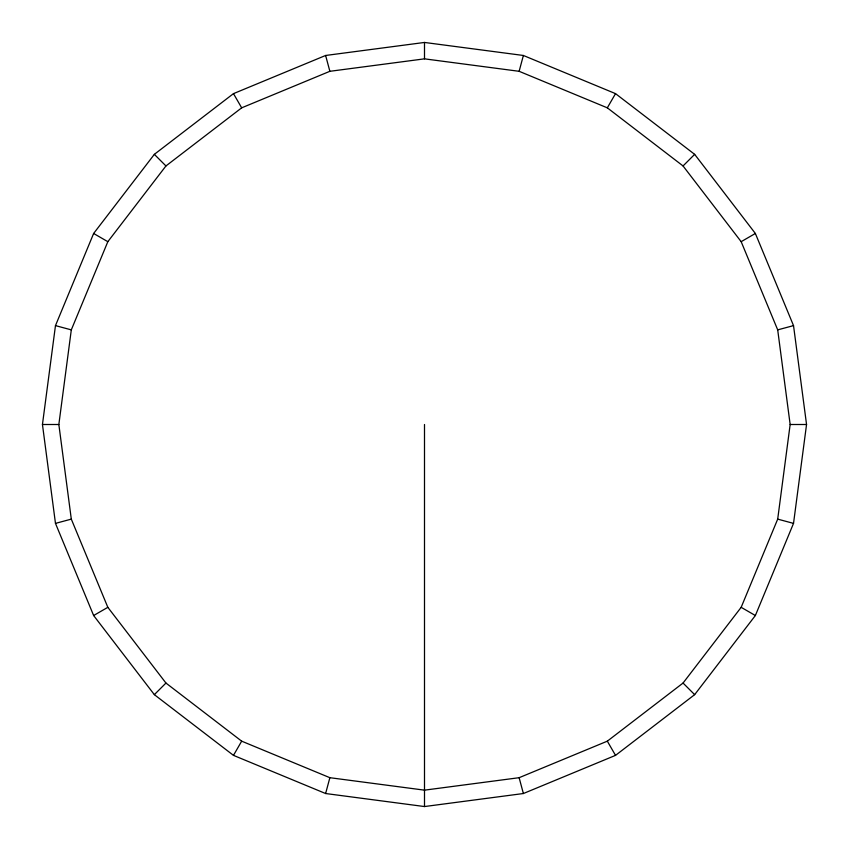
<?xml version="1.0" encoding="UTF-8"?>
<svg xmlns="http://www.w3.org/2000/svg" width="849" height="849" viewBox="0 0 849 849"><rect width="100%" height="100%" fill="white"/><g stroke="black" fill="none" stroke-linecap="round" stroke-linejoin="round"><path stroke-width="1.27" d="M42.45 424.5L55.472 325.623L93.634 233.475L154.348 154.348L233.475 93.634L325.623 55.472L424.5 42.45L523.377 55.472L615.525 93.634L694.652 154.348L755.366 233.475L793.528 325.623L806.55 424.5L793.528 523.377L755.366 615.525L694.652 694.652L615.525 755.366L523.377 793.528L424.5 806.55L325.623 793.528L233.475 755.366L154.348 694.652L93.634 615.525L55.472 523.377L42.45 424.5L58.846 424.5L71.305 329.868L107.834 241.678L165.948 165.948L241.678 107.834L329.868 71.305L424.5 58.846L519.132 71.305L607.322 107.834L683.052 165.948L741.166 241.678L777.695 329.868L790.154 424.5L777.695 519.132L741.166 607.322L683.052 683.052L607.322 741.166L519.132 777.695L424.5 790.154L329.868 777.695L241.678 741.166L165.948 683.052L107.834 607.322L71.305 519.132L58.846 424.5M325.623 793.528L329.868 777.695M519.132 71.305L523.377 55.472M233.475 755.366L241.678 741.166M607.322 107.834L615.525 93.634M154.348 694.652L165.948 683.052M683.052 165.948L694.652 154.348M93.634 615.525L107.834 607.322M741.166 241.678L755.366 233.475M55.472 523.377L71.305 519.132M777.695 329.868L793.528 325.623M790.154 424.5L806.55 424.5M55.472 325.623L71.305 329.868M777.695 519.132L793.528 523.377M93.634 233.475L107.834 241.678M741.166 607.322L755.366 615.525M154.348 154.348L165.948 165.948M683.052 683.052L694.652 694.652M233.475 93.634L241.678 107.834M607.322 741.166L615.525 755.366M325.623 55.472L329.868 71.305M519.132 777.695L523.377 793.528M424.5 42.45L424.5 58.846M424.5 424.5L424.5 806.55"/></g></svg>
